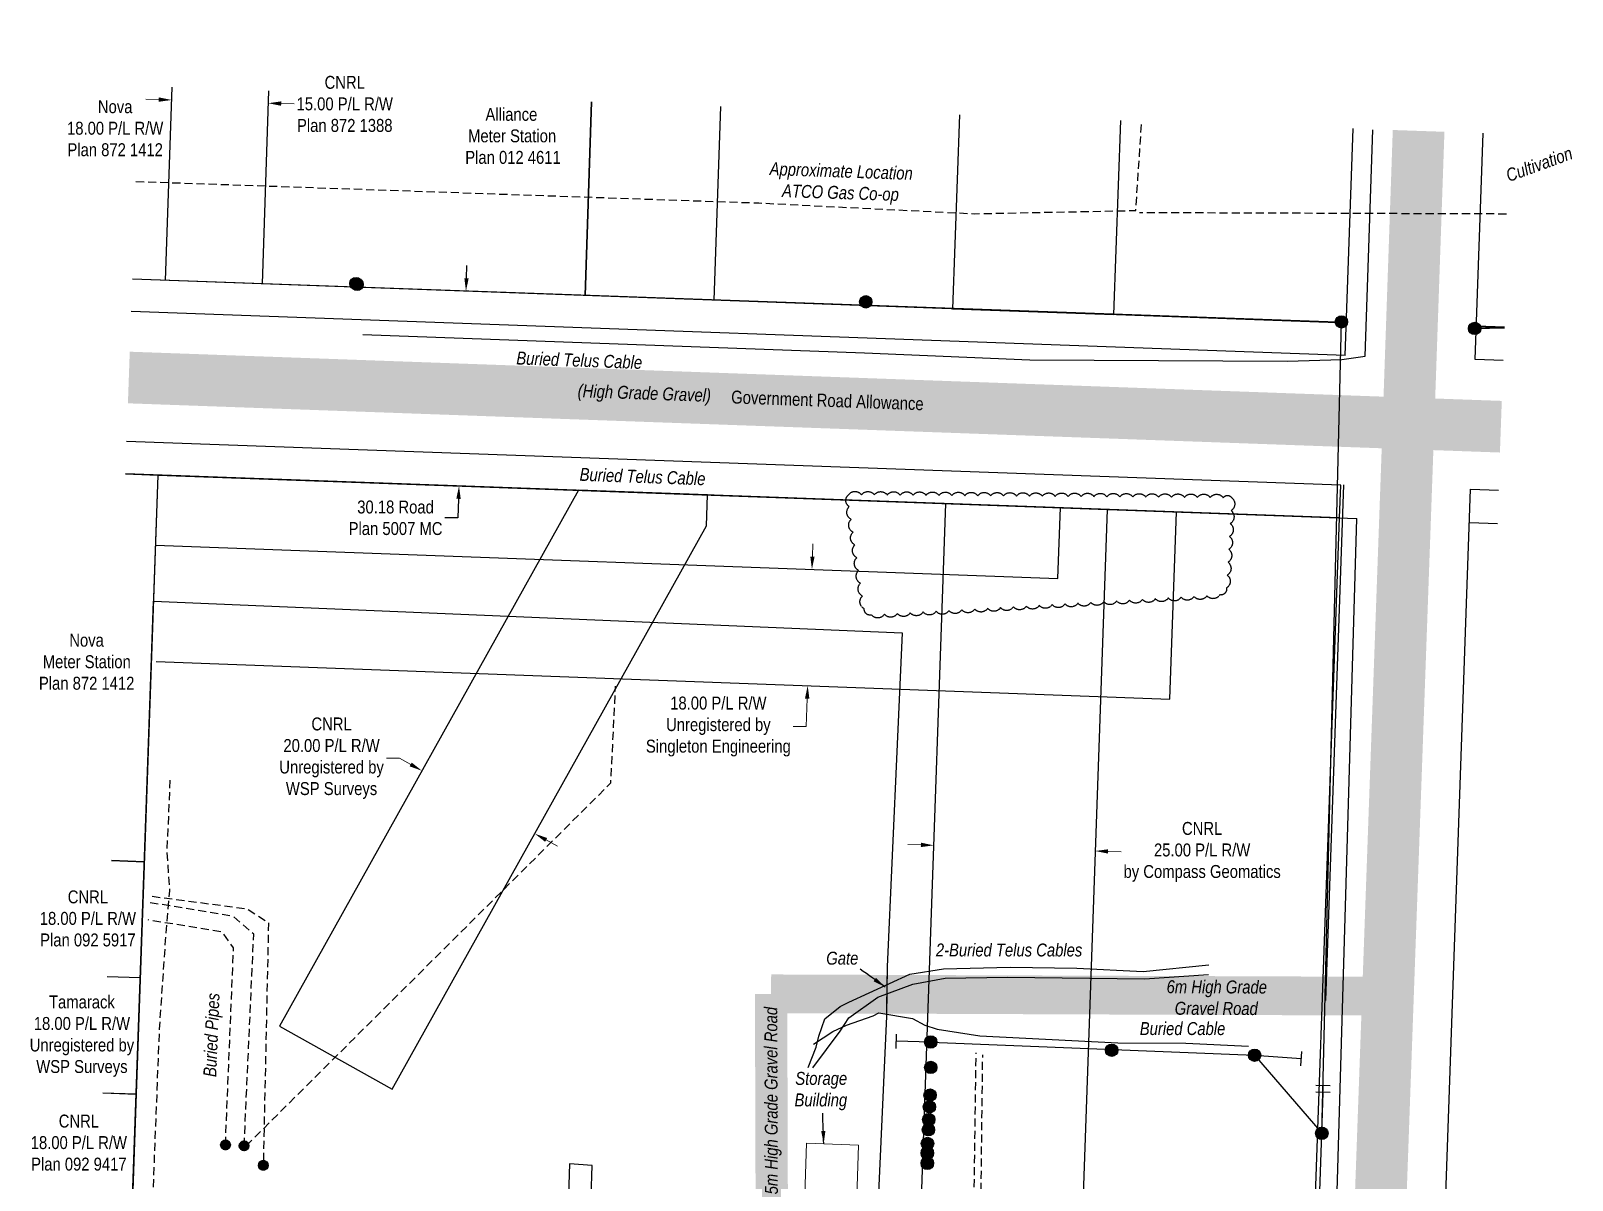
# Model space of a CAD drawing. Extents: x 338216 to 346362, y 6125251 to 6136161.
# Drawn here: x 344865 to 346058, y 6135209 to 6136098 of the extents above; entities that cross this region are included whole.
import ezdxf
from ezdxf.enums import TextEntityAlignment as Align

# ---------------------------------------------------------------- set-up
doc = ezdxf.new("R2010")
doc.units = 0
doc.header["$LTSCALE"] = 5
doc.header["$PDSIZE"] = 0.5
for name, pattern in [('0', [1, 1, 0]), ('POWERLINE5', [7.8, 2.4, -0.6, 0.6, -0.6, 0.6, -0.6, 2.4]), ('UG_PIPE', [1.875, 1.25, -0.625])]:
    doc.linetypes.add(name, pattern=pattern)
doc.layers.get('Defpoints').update_dxf_attribs({"color": 9})
for name, color, linetype in [('AS-CABLE', 224, 'foc-CABLE'), ('AS-FENCE', 48, 'foc-FENCE'), ('AS-PIPE-AG', 44, 'Continuous'), ('AS-PIPE-UG', 44, 'UG_PIPE'), ('AS-PIPE-UG-T', 44, 'Continuous'), ('AS-POWER', 104, 'foc-POWER'), ('AS-POWER-EXISTING', 72, 'POWERLINE5'), ('AS-ROADS', 254, 'Continuous'), ('AS-SYMBOL', 7, 'Continuous'), ('AS-TELUS', 224, 'foc-TEL'), ('C-RW', 13, 'Continuous'), ('F-RW', 190, 'Continuous'), ('L-ROAD-T', 7, 'Continuous'), ('L-SEC', 7, 'Continuous'), ('L-TITLEDB', 4, 'Continuous'), ('L-TITLEDB-T', 4, 'Continuous'), ('T-BUSH', 110, '0')]:
    doc.layers.add(name, color=color, linetype=linetype)
for name, color, linetype, lineweight in [('AS-GENERAL', 48, 'Continuous', 18), ('C-RW-T', 13, 'Continuous', 9), ('F-RW-T', 190, 'Continuous', 9), ('T-TEXT', 48, 'Continuous', 18)]:
    doc.layers.add(name, color=color, linetype=linetype, lineweight=lineweight)
doc.styles.add('80CG', font='ARIALN.TTF', dxfattribs={"height": 10})
doc.styles.add('80L', font='ARIALN.TTF', dxfattribs={"height": 10})
doc.styles.add('80LS', font='ARIALNI.TTF', dxfattribs={"height": 10})
doc.styles.add('foc-LtypeFont', font='ARIALN.TTF', dxfattribs={"height": 7.35})
doc.linetypes.add('foc-CABLE', pattern='A,2,-1,["C",foc-LtypeFont,S=0.2,R=0,X=-0.625,Y=-0.75],-1.24,8', length=12.24)
doc.linetypes.add('foc-FENCE', pattern='A,10,-1,["X",foc-LtypeFont,S=0.2,R=0,X=-0.625,Y=-0.75],-1.24', length=12.24)
doc.linetypes.add('foc-POWER', pattern='A,6,-1,["P",foc-LtypeFont,S=0.2,R=0,X=-0.625,Y=-0.75],-1.24,4', length=12.24)
doc.linetypes.add('foc-POWER-NOLINE', pattern='A,0,-4,["P",foc-LtypeFont,S=0.2,R=0,X=-0.625,Y=-0.75],-8.24', length=12.24)
doc.linetypes.add('foc-TEL', pattern='A,2,-1,["T",foc-LtypeFont,S=0.2,R=0,X=-0.425,Y=-0.75],-1.24,8', length=12.24)
doc.linetypes.add('foc-TEL-NOLINE', pattern='A,0,-2,["T",foc-LtypeFont,S=0.2,R=0,X=-0.425,Y=-0.75],-10.24', length=12.24)
doc.dimstyles.new('Compass 5 000', dxfattribs={"dimscale": 5, "dimtxt": 9, "dimasz": 2, "dimexe": 0.2, "dimexo": 0.0625, "dimgap": 0.5, "dimtad": 0, "dimtih": 1, "dimtoh": 1, "dimzin": 0, "dimdsep": 46, "dimtxsty": '80CG', "dimcen": 0.1, "dimse1": 1, "dimse2": 1, "dimclrd": 256, "dimclrt": 256, "dimaunit": 1, "dimadec": 4, "dimazin": 0, "dimtfac": 0.06, "dimtofl": 0, "dimtmove": 0, "dimatfit": 1, "dimfxl": 0.2, "dimtolj": 1, "dimtzin": 0, "dimlwd": -1, "dimarcsym": 0})

# ---------------------------------------------------------------- blocks, each defined once
blk = doc.blocks.new('*U205')
at = {"color": 210}
blk.add_line((1.1, -0.03), (-1.1, 0.03), dxfattribs=at)
at = {"layer": 'AS-SYMBOL', "color": 210, "flags": 128}
blk.add_lwpolyline([(-0.19, -6.32), (0, 0)], dxfattribs=at)
blk = doc.blocks.new('*U206')
at = {"color": 210}
blk.add_line((1.1, -0.03), (-1.1, 0.03), dxfattribs=at)
at = {"layer": 'AS-SYMBOL', "color": 210, "flags": 128}
blk.add_lwpolyline([(-0.19, -7.38), (0, 0)], dxfattribs=at)
blk = doc.blocks.new('*U207')
at = {"color": 210}
blk.add_line((-0.08, -1.1), (0.08, 1.1), dxfattribs=at)
at = {"layer": 'AS-SYMBOL', "color": 210, "flags": 128}
blk.add_lwpolyline([(-7.23, 0.53), (0, 0)], dxfattribs=at)
blk = doc.blocks.new('*U208')
at = {"color": 210}
blk.add_line((0.02, 1.1), (-0.02, -1.1), dxfattribs=at)
at = {"layer": 'AS-SYMBOL', "color": 210, "flags": 128}
blk.add_lwpolyline([(5.37, -0.11), (0, 0)], dxfattribs=at)
blk = doc.blocks.new('*D214')
at = {"layer": 'C-RW-T', "transparency": 16777216}
for p, q in [((345150.5, 6135535.3), (345140.5, 6135535.3)), ((345159.2, 6135530.5), (345150.5, 6135535.3)), ((345264, 6135472.1), (345272.7, 6135467.2))]:
    blk.add_line(p, q, dxfattribs=at)
for points in [[(345160, 6135531.9), (345158.4, 6135529), (345167.9, 6135525.6)], [(345264.8, 6135473.5), (345263.2, 6135470.6), (345255.2, 6135476.9)]]:
    blk.add_solid(points, dxfattribs=at)
at = {"layer": 'Defpoints', "color": 0, "transparency": 16777216}
for p in [(345179.6, 6135546.5), (345167.9, 6135525.6), (345266.9, 6135497.8)]:
    blk.add_point(p, dxfattribs=at)
at = {"layer": 'C-RW-T', "transparency": 16777216, "insert": (345098, 6135535.3), "char_height": 10, "attachment_point": 5, "style": '80CG'}
blk.add_mtext('\\A1;CNRL\\P20.00 P/L R/W^JUnregistered by\\PWSP Surveys', dxfattribs=at)
blk = doc.blocks.new('*D217')
at = {"layer": 'C-RW-T', "transparency": 16777216}
for p, q in [((344964.3, 6136045), (344954.3, 6136045.3)), ((345059.1, 6136041.9), (345069.1, 6136041.6))]:
    blk.add_line(p, q, dxfattribs=at)
for points in [[(344964.4, 6136046.7), (344964.3, 6136043.3), (344974.3, 6136044.7)], [(345059.1, 6136043.6), (345059, 6136040.2), (345049.1, 6136042.2)]]:
    blk.add_solid(points, dxfattribs=at)
at = {"layer": 'Defpoints', "color": 0, "transparency": 16777216}
for p in [(345049.1, 6136042.2), (344973.3, 6136015.3), (345048.1, 6136012.9)]:
    blk.add_point(p, dxfattribs=at)
at = {"layer": 'C-RW-T', "transparency": 16777216, "insert": (345108.2, 6136041.6), "char_height": 10, "attachment_point": 5, "style": '80CG'}
blk.add_mtext('\\A1;CNRL\\P15.00 P/L R/W\\PPlan 872 1388', dxfattribs=at)
blk = doc.blocks.new('*D218')
at = {"layer": 'Defpoints', "color": 0, "transparency": 16777216}
for p in [(345531.3, 6135679), (345466.3, 6135591.5), (345528, 6135589.2)]:
    blk.add_point(p, dxfattribs=at)
at = {"layer": 'F-RW-T', "transparency": 16777216}
for p, q in [((345470, 6135691.3), (345470.4, 6135701.3)), ((345465.9, 6135581.5), (345465.1, 6135559.8)), ((345465.1, 6135559.8), (345455.1, 6135559.8))]:
    blk.add_line(p, q, dxfattribs=at)
for points in [[(345468.3, 6135691.4), (345471.6, 6135691.3), (345469.6, 6135681.4)], [(345464.2, 6135581.5), (345467.6, 6135581.4), (345466.3, 6135591.5)]]:
    blk.add_solid(points, dxfattribs=at)
at = {"layer": 'F-RW-T', "transparency": 16777216, "insert": (345397.2, 6135559.8), "char_height": 10, "attachment_point": 5, "style": '80CG'}
blk.add_mtext('\\A1;18.00 P/L R/W^JUnregistered by\\PSingleton Engineering', dxfattribs=at)
blk = doc.blocks.new('*D219')
at = {"layer": 'Defpoints', "color": 0, "transparency": 16777216}
for p in [(345181.7, 6135897.4), (345176.3, 6135746.7), (345196.6, 6135746)]:
    blk.add_point(p, dxfattribs=at)
at = {"layer": 'L-TITLEDB-T', "transparency": 16777216}
for p, q in [((345202.4, 6135906.7), (345202.7, 6135916.7)), ((345196.2, 6135736), (345195.7, 6135721.3)), ((345195.7, 6135721.3), (345185.7, 6135721.3))]:
    blk.add_line(p, q, dxfattribs=at)
for points in [[(345200.7, 6135906.8), (345204, 6135906.6), (345202, 6135896.7)], [(345194.5, 6135736.1), (345197.9, 6135735.9), (345196.6, 6135746)]]:
    blk.add_solid(points, dxfattribs=at)
at = {"layer": 'L-TITLEDB-T', "transparency": 16777216, "insert": (345147.5, 6135721.3), "char_height": 10, "attachment_point": 5, "style": '80CG'}
blk.add_mtext('\\A1;30.18 Road\\PPlan 5007 MC', dxfattribs=at)
blk = doc.blocks.new('*D220')
at = {"layer": 'C-RW-T', "transparency": 16777216}
for p, q in [((345553.8, 6135468.2), (345543.8, 6135468.6)), ((345698.7, 6135463.1), (345708.7, 6135462.8))]:
    blk.add_line(p, q, dxfattribs=at)
for points in [[(345553.9, 6135469.9), (345553.8, 6135466.5), (345563.8, 6135467.9)], [(345698.7, 6135464.8), (345698.6, 6135461.5), (345688.7, 6135463.5)]]:
    blk.add_solid(points, dxfattribs=at)
at = {"layer": 'Defpoints', "color": 0, "transparency": 16777216}
for p in [(345563.5, 6135457.5), (345688.7, 6135463.5), (345688.3, 6135453.2)]:
    blk.add_point(p, dxfattribs=at)
at = {"layer": 'C-RW-T', "transparency": 16777216, "insert": (345771.4, 6135462.8), "char_height": 10, "attachment_point": 5, "style": '80CG'}
blk.add_mtext('\\A1;CNRL\\P25.00 P/L R/W\\Pby Compass Geomatics', dxfattribs=at)
blk = doc.blocks.new('POWERPOLE')
h = blk.add_hatch(color=255)
edge = h.paths.add_edge_path()
edge.add_arc((0, 0), 0.96, 0, 360)
at = {"linetype": 'Continuous'}
for p, q in [((0.68, -0.68), (-0.68, 0.68)), ((-0.68, -0.68), (0.68, 0.68))]:
    blk.add_line(p, q, dxfattribs=at)
blk.add_circle((0, 0), 0.96, dxfattribs=at)
blk = doc.blocks.new('PIG')
h = blk.add_hatch(color=255)
h.dxf.hatch_style = 1
edge = h.paths.add_edge_path()
edge.add_arc((0, 0), 0.85, 0, 360)
at = {"layer": 'AS-SYMBOL'}
h = blk.add_hatch(color=48, dxfattribs=at)
h.dxf.hatch_style = 1
h.paths.add_polyline_path([(-0.1, 0, 1), (-0.55, 0, 1)])
h = blk.add_hatch(color=48, dxfattribs=at)
h.dxf.hatch_style = 1
h.paths.add_polyline_path([(0.1, 0, 1), (0.55, 0, 1)])
at = {"layer": 'AS-SYMBOL', "color": 48}
for centre, radius in [((0, 0), 0.75), ((-0.33, 0), 0.225), ((0.33, 0), 0.225)]:
    blk.add_circle(centre, radius, dxfattribs=at)

msp = doc.modelspace()

# ---------------------------------------------------------------- linework, layer by layer
at = {"layer": 'AS-CABLE', "flags": 128}
msp.add_lwpolyline([(345470.703, 6135314.025), (345485.772, 6135323.77), (345496.433, 6135328.691), (345517.024, 6135335.804), (345521.451, 6135338.191), (345547.254, 6135333.891), (345556.82, 6135328.787), (345566.563, 6135325.689), (345599.429, 6135320.399), (345706.134, 6135315.154), (345758.662, 6135314.679), (345807.318, 6135312.54)], dxfattribs=at)
at = {"layer": 'AS-FENCE', "flags": 128}
msp.add_lwpolyline([(344960.223, 6135656.712), (345539.392, 6135632.23), (345527.872, 6135373.761), (345527.248, 6135335.657), (345511.644, 6134987.577), (344937.416, 6135005.165)], close=True, dxfattribs=at)
at = {"layer": 'AS-FENCE', "const_width": 0.999, "flags": 128}
msp.add_lwpolyline([(345527.872, 6135373.761), (345527.248, 6135335.657)], dxfattribs=at)
at = {"layer": 'AS-GENERAL', "flags": 128}
msp.add_lwpolyline([(345465.454, 6135237.37), (345505.537, 6135235.895), (345504.193, 6135195.932), (345463.985, 6135197.522)], close=True, dxfattribs=at)
at = {"layer": 'AS-PIPE-AG', "flags": 128}
msp.add_lwpolyline([(345299.53, 6135220.097), (345282.088, 6135221.511), (345278.544, 6135106.731), (345490.229, 6135098.809), (345490.978, 6135115.942), (345296.467, 6135123.219)], close=True, dxfattribs=at)
at = {"layer": 'AS-PIPE-UG'}
msp.add_line((346006.742, 6135956.423), (345723.029, 6135957.421), dxfattribs=at)
at = {"layer": 'AS-PIPE-UG', "flags": 128}
for points in [[(344946.678, 6135981.644), (345428.49, 6135964.992), (345595.139, 6135956.656), (345720.07, 6135959.175), (345724.646, 6136028.257)], [(345031.992, 6135235.375), (345314.012, 6135516.145), (345317.712, 6135591.147)], [(344972.984, 6135518.43), (344970.584, 6135462.934), (344972.641, 6135432.788), (344969.396, 6135394.116), (344964.684, 6135325.614), (344959.63, 6135195.264), (344964.408, 6135078.795), (344969.742, 6135054.095), (344982.764, 6135038.604), (344998.315, 6135025.647), (345054.978, 6135022.852), (345156.116, 6135019.088), (345273.5, 6135013.864), (345347.864, 6135011.755), (345356.372, 6135012.524), (345359.441, 6135032.785), (345362.7, 6135073.826)], [(345030.364, 6135235.351), (345037.838, 6135399.201), (345021.977, 6135412.829), (344957.355, 6135423.569)], [(344959.337, 6135428.411), (345032.894, 6135418.727), (345049.191, 6135407.942), (345045.18, 6135220.227)], [(345015.968, 6135236.053), (345022.129, 6135388.533), (345013.513, 6135400.677), (344956.075, 6135410.171)], [(345502.107, 6135079.839), (345502.207, 6135118.101), (345505.096, 6135125.444), (345512.434, 6135128.423), (345537.814, 6135127.099), (345575.346, 6135123.834), (345588.888, 6135129.098), (345594.716, 6135175.093), (345596.631, 6135307.364)], [(345506.716, 6135079.394), (345510.43, 6135121.94), (345514.239, 6135126.479), (345531.315, 6135125.634), (345587.373, 6135119.345), (345591.917, 6135122.55), (345600.115, 6135174.523), (345601.685, 6135305.809)]]:
    msp.add_lwpolyline(points, dxfattribs=at)
at = {"layer": 'AS-POWER', "linetype": 'foc-POWER-NOLINE', "flags": 128}
for points in [[(344943.955, 6135906.245), (345882.986, 6135872.768)], [(345983.457, 6135869.187), (346005.197, 6135868.411)]]:
    msp.add_lwpolyline(points, dxfattribs=at)
at = {"layer": 'AS-POWER', "flags": 128}
for points in [[(345811.938, 6133754.618), (345816.313, 6133880.193), (345850.304, 6134849.351), (345863.993, 6135245.026), (345879.167, 6135872.977)], [(345982.232, 6135867.909), (346005.197, 6135868.411)], [(345561.508, 6135315.671), (345811.99, 6135305.43), (345863.993, 6135245.026)]]:
    msp.add_lwpolyline(points, dxfattribs=at)
at = {"layer": 'AS-ROADS', "flags": 128}
for points, const_width in [([(345857.886, 6133755.148), (345931.064, 6135796.095), (345938.846, 6136020.767)], 39.983), ([(346002.468, 6135791.839), (344941.198, 6135829.915)], 39.974), ([(345437.991, 6135352.96), (345913.897, 6135351.121)], 29.981), ([(345437.981, 6135352.94), (345438.926, 6135051.23)], 24.984)]:
    msp.add_lwpolyline(points, dxfattribs=dict(at, const_width=const_width))
at = {"layer": 'AS-TELUS', "flags": 128}
for points in [[(345897.419, 6135846.343), (345903.563, 6136021.467)], [(345122.16, 6135863.264), (345510.22, 6135849.132), (345638.02, 6135843.484), (345837.12, 6135842.605), (345879.506, 6135843.904), (345897.419, 6135846.343)], [(344963.643, 6135754.408), (345891.181, 6135720.893)], [(345822.188, 6133755.148), (345860.263, 6134716.024), (345862.847, 6134770.177), (345864.702, 6134820.591), (345891.182, 6135720.905)], [(345466.783, 6135295.996), (345472.947, 6135311.563), (345474.843, 6135320.289), (345479.659, 6135333.679), (345491.433, 6135343.116), (345498.014, 6135346.486), (345545.283, 6135368.125), (345571.278, 6135372.294), (345623.023, 6135373.648), (345674.482, 6135372.893), (345725.873, 6135370.233), (345776.585, 6135375.331)], [(345470.377, 6135295.763), (345491.4, 6135324.154), (345498.012, 6135334.409), (345520.507, 6135350.46), (345547.659, 6135360.414), (345572.51, 6135365.153), (345620.737, 6135365.889), (345726.942, 6135364.475), (345776.43, 6135367.921)]]:
    msp.add_lwpolyline(points, dxfattribs=at)
at = {"layer": 'AS-TELUS', "linetype": 'foc-TEL-NOLINE', "flags": 128}
msp.add_lwpolyline([(345867.128, 6135347.842), (345881.051, 6135746.846)], dxfattribs=at)
at = {"layer": 'C-RW', "flags": 128}
for points in [[(344969.605, 6135905.093), (344974.679, 6136054.483)], [(345044.508, 6135902.388), (345049.411, 6136051.87)], [(345294.1, 6135893.372), (345299.176, 6136043.136)], [(345393.97, 6135889.765), (345399.051, 6136039.643)], [(345583.606, 6136033.189), (345578.358, 6135883.105), (345703.196, 6135878.596), (345708.449, 6136028.824)], [(344927.696, 6135456.1), (344953.169, 6135455.192), (344949.94, 6135365.311), (344924.449, 6135366.219)], [(344921.205, 6135276.4), (344946.947, 6135275.494), (344943.798, 6135185.688), (344917.96, 6135186.574)]]:
    msp.add_lwpolyline(points, dxfattribs=at)
at = {"layer": 'C-RW'}
msp.add_lwpolyline([(344963.638, 6135754.272), (344931.67, 6134841.022), (345845.196, 6134808.379)], dxfattribs=at)
at = {"layer": 'C-RW', "flags": 128}
for points in [[(345288.991, 6135742.656), (345057.704, 6135327.908), (345144.985, 6135279.235), (345388.05, 6135715.103), (345388.861, 6135739.049)], [(345573.088, 6135732.394), (345697.926, 6135727.885), (345670.62, 6134946.994), (345545.777, 6134951.359)]]:
    msp.add_lwpolyline(points, close=True, dxfattribs=at)
at = {"layer": 'F-RW', "flags": 128}
for points in [[(345299.176, 6136043.136), (345294.1, 6135893.372), (345044.508, 6135902.388), (345049.536, 6136051.865)], [(344938.503, 6135755.316), (344963.643, 6135754.408), (344953.169, 6135455.192), (344927.696, 6135456.099)], [(344961.748, 6135700.278), (345659.76, 6135674.263), (345661.807, 6135729.19)], [(344962.341, 6135610.252), (345746.29, 6135581.034), (345751.686, 6135725.84)], [(344949.94, 6135365.311), (344924.449, 6135366.219)], [(344921.202, 6135276.336), (344946.738, 6135275.426)]]:
    msp.add_lwpolyline(points, dxfattribs=at)
at = {"layer": 'L-SEC'}
for p, q in [((345982.698, 6135844.098), (346004.303, 6135843.317)), ((345908.803, 6133755.148), (345979.083, 6135743.628)), ((345979.083, 6135743.628), (346000.721, 6135742.846)), ((345808.198, 6133755.148), (345877.692, 6135721.392))]:
    msp.add_line(p, q, dxfattribs=at)
at = {"layer": 'L-SEC', "flags": 128}
for points in [[(345882.084, 6135846.984), (345888.223, 6136022.537)], [(345982.571, 6135843.853), (345988.696, 6136019.024)], [(345882.228, 6135846.979), (344943.04, 6135880.903)], [(345878.599, 6135746.509), (344939.411, 6135780.433)], [(345877.692, 6135721.392), (345878.571, 6135746.51)]]:
    msp.add_lwpolyline(points, dxfattribs=at)
at = {"layer": 'L-TITLEDB'}
for p, q in [((345983.632, 6135869.964), (346005.225, 6135869.184)), ((345978.109, 6135717.763), (345999.799, 6135716.979))]:
    msp.add_line(p, q, dxfattribs=at)
at = {"layer": 'L-TITLEDB', "flags": 128}
for points in [[(345883.136, 6135872.096), (344943.947, 6135906.02)], [(345877.692, 6135721.392), (344938.503, 6135755.316)]]:
    msp.add_lwpolyline(points, dxfattribs=at)
at = {"layer": 'T-BUSH', "flags": 128}
msp.add_lwpolyline([(345794.34, 6135736.861, -0.52056705), (345793.758, 6135726.884, -0.52056705), (345793.175, 6135716.908, -0.52056705), (345792.593, 6135706.931, -0.52056705), (345792.01, 6135696.954, -0.52056705), (345791.428, 6135686.978, -0.52056705), (345790.846, 6135677.001, -0.52056705), (345790.263, 6135667.025, -0.52056705), (345785.076, 6135661.657, -0.52056705), (345775.099, 6135661.084, -0.52056705), (345765.122, 6135660.51, -0.52056705), (345755.145, 6135659.936, -0.52056705), (345745.167, 6135659.363, -0.52056705), (345735.19, 6135658.789, -0.52056705), (345725.213, 6135658.215, -0.52056705), (345715.236, 6135657.642, -0.52056705), (345705.259, 6135657.068, -0.52056705), (345695.282, 6135656.494, -0.52056705), (345685.305, 6135655.92, -0.52056705), (345675.328, 6135655.347, -0.52056705), (345665.351, 6135654.773, -0.52056705), (345655.374, 6135654.199, -0.52056705), (345645.397, 6135653.626, -0.52056705), (345635.42, 6135653.052, -0.52056705), (345625.443, 6135652.478, -0.52056705), (345615.466, 6135651.905, -0.52056705), (345605.489, 6135651.331, -0.52056705), (345595.512, 6135650.757, -0.52056705), (345585.535, 6135650.184, -0.52056705), (345575.557, 6135649.61, -0.52056705), (345565.58, 6135649.036, -0.52056705), (345555.603, 6135648.463, -0.52056705), (345545.626, 6135647.889, -0.52056705), (345535.649, 6135647.315, -0.52056705), (345525.672, 6135646.742, -0.52056705), (345515.695, 6135646.168, -0.52056705), (345510.062, 6135650.923, -0.52056705), (345508.614, 6135660.811, -0.52056705), (345507.167, 6135670.699, -0.52056705), (345505.719, 6135680.587, -0.52056705), (345504.271, 6135690.475, -0.52056705), (345502.824, 6135700.363, -0.52056705), (345501.376, 6135710.251, -0.52056705), (345499.928, 6135720.139, -0.52056705), (345498.48, 6135730.028, -0.52056705), (345497.881, 6135739.177, -0.52056705), (345507.874, 6135739.099, -0.52056705), (345517.867, 6135739.021, -0.52056705), (345527.861, 6135738.943, -0.52056705), (345537.854, 6135738.865, -0.52056705), (345547.847, 6135738.787, -0.52056705), (345557.84, 6135738.708, -0.52056705), (345567.833, 6135738.63, -0.52056705), (345577.827, 6135738.552, -0.52056705), (345587.82, 6135738.474, -0.52056705), (345597.813, 6135738.396, -0.52056705), (345607.806, 6135738.318, -0.52056705), (345617.8, 6135738.24, -0.52056705), (345627.793, 6135738.162, -0.52056705), (345637.786, 6135738.084, -0.52056705), (345647.779, 6135738.006, -0.52056705), (345657.773, 6135737.928, -0.52056705), (345667.766, 6135737.85, -0.52056705), (345677.759, 6135737.771, -0.52056705), (345687.752, 6135737.693, -0.52056705), (345697.746, 6135737.615, -0.52056705), (345707.739, 6135737.537, -0.52056705), (345717.732, 6135737.459, -0.52056705), (345727.725, 6135737.381, -0.52056705), (345737.718, 6135737.303, -0.52056705), (345747.712, 6135737.225, -0.52056705), (345757.705, 6135737.147, -0.52056705), (345767.698, 6135737.069, -0.52056705), (345777.691, 6135736.991, -0.52056705), (345787.685, 6135736.913, -0.52056705)], format="xyb", close=True, dxfattribs=at)

# ---------------------------------------------------------------- block references
at = {"layer": 'AS-POWER', "xscale": 4.996770295494595, "yscale": 4.996770295494595, "zscale": 4.996770295494595}
for name, p in [('*U208', (345534.664, 6135316.226)), ('*U207', (345848.125, 6135302.802)), ('*U205', (345864.928, 6135276.628)), ('*U206', (345864.953, 6135281.891))]:
    msp.add_blockref(name, p, dxfattribs=at)
at = {"layer": 'AS-POWER-EXISTING', "xscale": 4.996770295494595, "yscale": 4.996770295494595, "zscale": 4.996770295494595}
for p in [(345116.914, 6135902.594), (345117.778, 6135901.954), (345511.23, 6135888.465), (345879.167, 6135872.977), (345982.232, 6135867.909), (345561.508, 6135315.671), (345701.433, 6135309.284), (345561.468, 6135295.984), (345811.99, 6135305.43), (345560.953, 6135274.574), (345560.448, 6135265.423), (345559.689, 6135247.74), (345559.929, 6135255.607), (345558.949, 6135237.16), (345863.993, 6135245.026), (345558.819, 6135229.763), (345558.804, 6135221.801)]:
    msp.add_blockref('POWERPOLE', p, dxfattribs=at)
at = {"layer": 'AS-SYMBOL', "xscale": 4.998900549999947, "yscale": 4.998900549999947, "zscale": 4.997854979960909}
for p in [(345015.968, 6135236.053), (345030.364, 6135235.351), (345045.18, 6135220.227)]:
    msp.add_blockref('PIG', p, dxfattribs=at)

# ---------------------------------------------------------------- texts
at = {"layer": 'AS-PIPE-UG', "insert": (345436.985, 6135996.557), "char_height": 9.99571, "attachment_point": 1, "rotation": 358.07479, "style": '80L'}
msp.add_mtext_dynamic_manual_height_columns('\\pi0.073709;{\\fArial Narrow|b0|i1|c0|p34;Approximate Location\\P\\pi10.257;ATCO Gas Co-op}', width=110.63206, gutter_width=50, heights=[0], dxfattribs=at)
at = {"layer": 'AS-PIPE-UG-T', "insert": (344998.773, 6135288.847), "char_height": 9.99354, "attachment_point": 1, "rotation": 87.686233, "style": '80L'}
msp.add_mtext_dynamic_manual_height_columns('{\\fArial Narrow|b0|i1|c0|p34;Buried Pipes}', width=65.01085, gutter_width=50, heights=[0], dxfattribs=at)
at = {"layer": 'AS-TELUS', "char_height": 9.99354, "attachment_point": 1, "rotation": 357.931349, "style": '80L'}
for insert in [(345241.153, 6135850.031), (345290.104, 6135760.017)]:
    msp.add_mtext_dynamic_manual_height_columns('{\\fArial Narrow|b0|i1|c0|p34;Buried Telus Cable}', width=113.40832, gutter_width=50, heights=[0], dxfattribs=dict(at, insert=insert))
at = {"layer": 'AS-TELUS', "char_height": 9.99354, "attachment_point": 1, "style": '80L'}
for s, insert in [('{\\fArial Narrow|b0|i1|c0|p34;2-Buried Telus Cables}', (345565.433, 6135391.879)), ('{\\fArial Narrow|b0|i1|c0|p34;Buried Cable}', (345723.171, 6135331.059))]:
    msp.add_mtext_dynamic_manual_height_columns(s, width=113.40832, gutter_width=50, heights=[0], dxfattribs=dict(at, insert=insert))
at = {"layer": 'C-RW-T', "char_height": 9.99354, "attachment_point": 5, "style": '80CG'}
for s, insert in [('\\A1;CNRL\\P18.00 P/L R/W^JPlan 092 5917', (344909.518, 6135411.255)), ('\\A1;CNRL\\P18.00 P/L R/W^JPlan 092 9417', (344902.535, 6135237.771))]:
    msp.add_mtext(s, dxfattribs=dict(at, insert=insert))
at = {"layer": 'F-RW-T', "char_height": 9.99354, "attachment_point": 5, "style": '80CG'}
for s, insert in [('\\A1;Nova\\P18.00 P/L R/W\\PPlan 872 1412', (344930.622, 6136022.765)), ('\\A1;Tamarack\\P18.00 P/L R/W\\PUnregistered by\\PWSP Surveys', (344904.906, 6135320.186))]:
    msp.add_mtext(s, dxfattribs=dict(at, insert=insert))
at = {"layer": 'F-RW-T', "insert": (344869.331, 6135631.639), "char_height": 9.99571, "attachment_point": 1, "style": '80L'}
msp.add_mtext_dynamic_manual_height_columns('\\pi25.806;Nova\\P\\pi5.2661;Meter Station\\P\\pi2.3035;Plan 872 1412', width=76.98386, gutter_width=50, heights=[0], dxfattribs=at)
at = {"layer": 'L-ROAD-T', "style": '80L'}
msp.add_text('Government Road Allowance', height=9.99354, rotation=357.931349, dxfattribs=at).set_placement((345481.552, 6135812.218), align=Align.MIDDLE_CENTER)
at = {"layer": 'T-TEXT', "style": '80LS'}
for s, height, rotation, p in [('Cultivation', 9.99353, 20, (346032.076, 6135994.976)), ('(High Grade Gravel)', 9.99354, 357.931349, (345339.965, 6135817.879))]:
    msp.add_text(s, height=height, rotation=rotation, dxfattribs=at).set_placement(p, align=Align.MIDDLE_CENTER)
at = {"layer": 'T-TEXT', "char_height": 9.99354, "attachment_point": 1, "style": '80L'}
for s, width, insert in [('{\\fArial Narrow|b0|i1|c0|p34;Gate}', 145.8367, (345480.665, 6135385.538)), ('\\pi9.1687;{\\fArial Narrow|b0|i1|c0|p34;Storage \\P\\pi8.5654;Building}', 57.33665, (345447.545, 6135292.497))]:
    msp.add_mtext_dynamic_manual_height_columns(s, width=width, gutter_width=50, heights=[0], dxfattribs=dict(at, insert=insert))
for s, width, insert, rotation in [('\\pi0.55218;{\\fArial Narrow|b0|i1|c0|p34;6m High Grade \\P\\pi6.8885;Gravel Road}', 77.49427, (345743.395, 6135363.463), 359.778573), ('{\\fArial Narrow|b0|i1|c0|p34;5m High Grade Gravel Road}', 145.8367, (345433.218, 6135197.751), 90.179444)]:
    msp.add_mtext_dynamic_manual_height_columns(s, width=width, gutter_width=50, heights=[0], dxfattribs=dict(at, insert=insert, rotation=rotation))

# ---------------------------------------------------------------- dimensions: what is measured, and where the dimension line sits
at = {"layer": 'C-RW-T'}
for base, p1, p2, angle, text, picture, middle in [((345049.094, 6136042.213), (344973.349, 6136015.316), (345048.132, 6136012.863), 358.121507, 'CNRL\\P15.00 P/L R/W\\PPlan 872 1388', '*D217', (345108.169, 6136041.558)), ((345688.68, 6135463.487), (345563.477, 6135457.535), (345688.32, 6135453.17), 357.997316, 'CNRL\\P25.00 P/L R/W\\Pby Compass Geomatics', '*D220', (345771.39, 6135462.788))]:
    dim = msp.add_linear_dim(base=base, p1=p1, p2=p2, angle=angle, text=text, dimstyle='Compass 5 000', dxfattribs=at)
    dim.commit()
    dim.dimension.update_dxf_attribs({"geometry": picture, "text_midpoint": middle, "dimtype": 161})
dim = msp.add_aligned_dim(p1=(345266.867, 6135497.795), p2=(345179.585, 6135546.468), distance=23.893, text='CNRL\\P20.00 P/L R/W^JUnregistered by\\PWSP Surveys', dimstyle='Compass 5 000', dxfattribs=at)
dim.commit()
dim.dimension.update_dxf_attribs({"geometry": '*D214', "text_midpoint": (345098.039, 6135535.341)})
at = {"layer": 'F-RW-T'}
dim = msp.add_linear_dim(base=(345466.258, 6135591.471), p1=(345531.332, 6135679.05), p2=(345527.982, 6135589.17), angle=267.865598, text='18.00 P/L R/W^JUnregistered by\\PSingleton Engineering', dimstyle='Compass 5 000', dxfattribs=at)
dim.commit()
dim.dimension.update_dxf_attribs({"geometry": '*D218', "text_midpoint": (345397.187, 6135559.831), "dimtype": 161})
at = {"layer": 'L-TITLEDB-T'}
dim = msp.add_linear_dim(base=(345196.551, 6135745.995), p1=(345181.718, 6135897.432), p2=(345176.274, 6135746.727), angle=267.931349, text='30.18 Road\\PPlan 5007 MC', dimstyle='Compass 5 000', dxfattribs=at)
dim.commit()
dim.dimension.update_dxf_attribs({"geometry": '*D219', "text_midpoint": (345147.538, 6135721.277), "dimtype": 161})

# ---------------------------------------------------------------- leaders
at = {"layer": 'T-TEXT', "path_type": 1}
for points in [[(345526.346, 6135358.22), (345506.848, 6135372.065)], [(345478.673, 6135236.883), (345477.93, 6135260.53)]]:
    msp.add_leader(points, dimstyle='Compass 5 000', override={"dimgap": 0.5, "dimtad": 0}, dxfattribs=at)

# ---------------------------------------------------------------- next in the draw order: texts
at = {"layer": 'F-RW-T', "insert": (345198.351, 6136038.588), "char_height": 9.99571, "attachment_point": 1, "style": '80L', "bg_fill": 3, "box_fill_scale": 1.1, "bg_fill_color": 256, "bg_fill_transparency": 0}
msp.add_mtext_dynamic_manual_height_columns('\\pi18.691;Alliance\\P\\pi5.2661;Meter Station\\P\\pi3.0603;Plan 012 4611', width=76.98386, gutter_width=50, heights=[0], dxfattribs=at)

doc.saveas('drawing.dxf')
